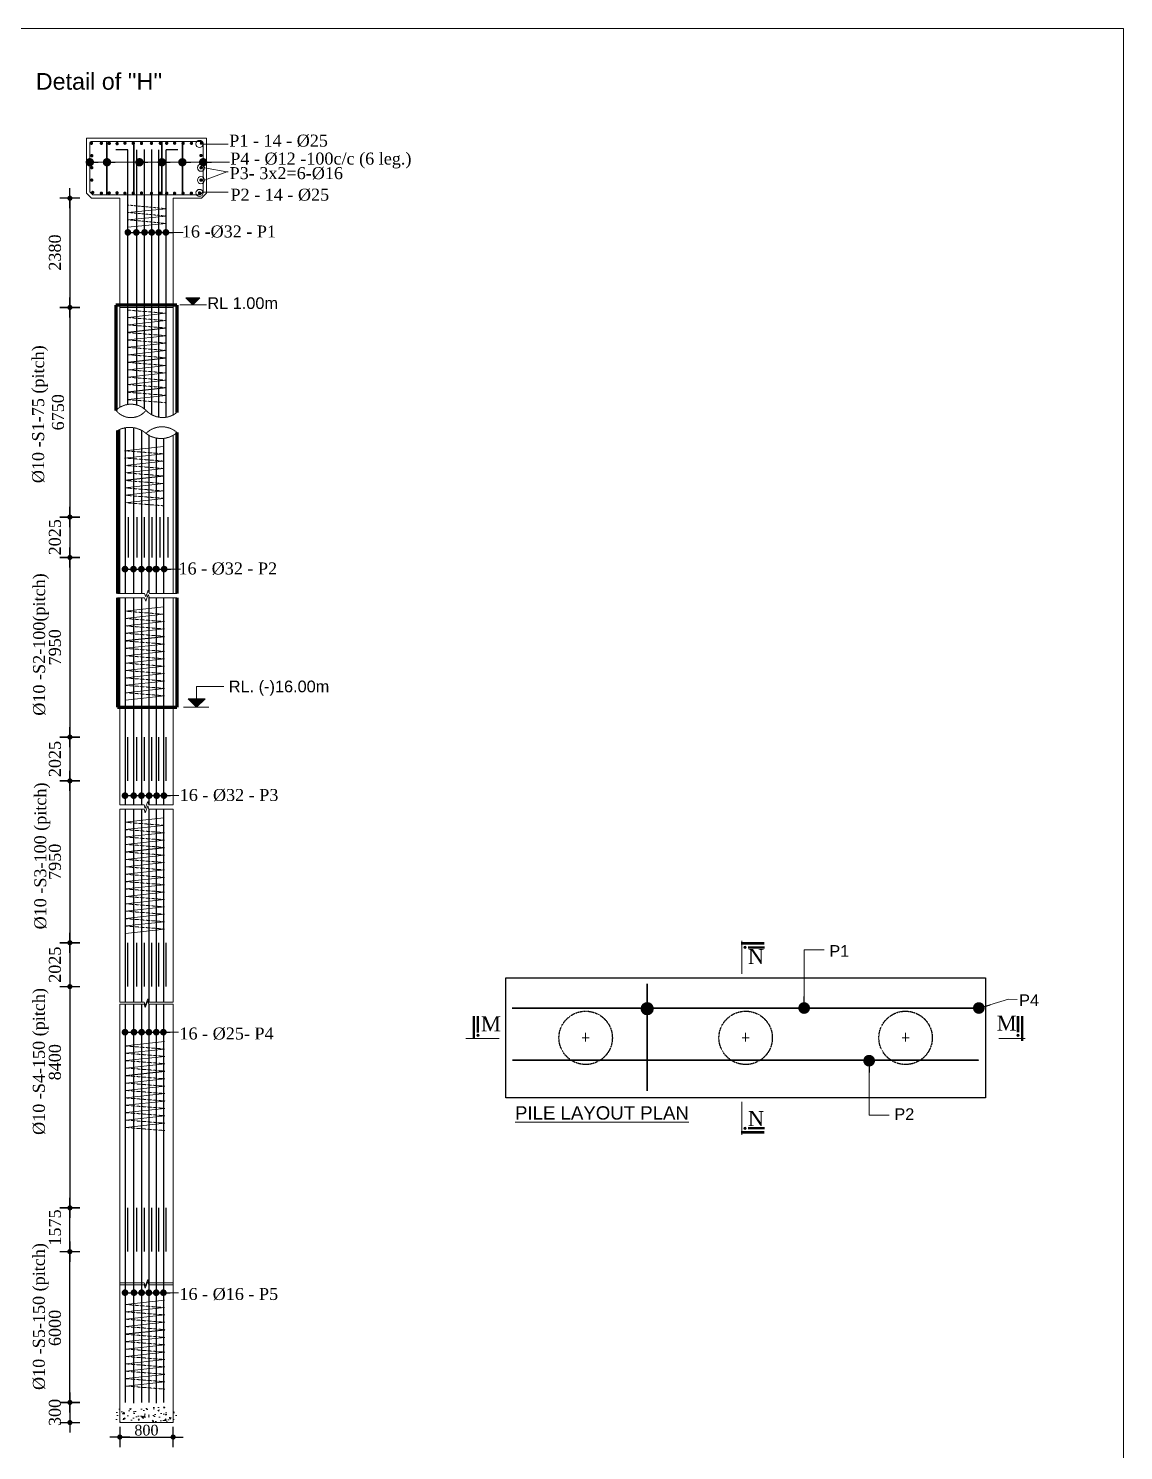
# Model space of a CAD drawing. Header units: millimetres. Extents: x -452357 to 35267, y 81803 to 461763.
# Drawn here: x -224630 to -208199, y 202470 to 223816 of the extents above; entities that cross this region are included whole.
import ezdxf

# ---------------------------------------------------------------- set-up
doc = ezdxf.new("R2010")
doc.units = ezdxf.units.MM
doc.header["$PDMODE"] = 2
for name, pattern in [('DASHED', [0.75, 0.5, -0.25]), ('DASHEDX2', [38.1, 25.4, -12.7]), ('HIDDEN', [9.525, 6.35, -3.175])]:
    doc.linetypes.add(name, pattern=pattern)
doc.layers.get('Defpoints').update_dxf_attribs({"lineweight": 13})
for name, color, linetype, lineweight in [('Binder', 136, 'Continuous', 15), ('Center Line', 34, 'Continuous', 15), ('dim', 96, 'Continuous', 25), ('Dimision', 96, 'Continuous', 18), ('hatch', 65, 'Continuous', 15), ('Hatching', 65, 'Continuous', 20), ('Pile', 11, 'Continuous', 15), ('Reinf.', 12, 'Continuous', 30), ('Rod', 12, 'Continuous', 30), ('Rod -2', 5, 'Continuous', 35), ('Text', 7, 'Continuous', 15)]:
    doc.layers.add(name, color=color, linetype=linetype, lineweight=lineweight)
doc.layers.add('Elevation', color=21, linetype='Continuous')
doc.layers.add('Pire Line', color=11, linetype='Continuous')
doc.styles.add('ROMANS', font='arial.ttf', dxfattribs={"height": 200})
doc.styles.get("Standard").update_dxf_attribs({"font": 'times.ttf'})
doc.dimstyles.new('ISO-25', dxfattribs={"dimtxt": 175, "dimasz": 100, "dimexe": 65, "dimexo": 115.625, "dimgap": 40, "dimtad": 1, "dimtoh": 1, "dimdec": 0, "dimtxsty": 'Standard', "dimblk": 'DOT', "dimcen": 300, "dimclrd": 256, "dimclre": 256, "dimclrt": 256, "dimadec": 0, "dimazin": 0, "dimtfac": 1, "dimtdec": 0, "dimtix": 1, "dimtmove": 0, "dimatfit": 3, "dimldrblk": 'DOT', "dimfxl": 75, "dimlwd": -1, "dimarcsym": 0})
doc.dimstyles.new('ISO-70', dxfattribs={"dimscale": 0, "dimtxt": 70, "dimasz": 0.75, "dimexe": 35, "dimexo": 35, "dimgap": 20, "dimtad": 1, "dimdec": 0, "dimlfac": -1, "dimzin": 1, "dimdsep": 46, "dimtxsty": 'Standard', "dimblk": 'DIM', "dimcen": 60, "dimclrd": 256, "dimclre": 256, "dimclrt": 256, "dimadec": 0, "dimazin": 0, "dimtfac": 1, "dimtdec": 0, "dimtix": 1, "dimtofl": 0, "dimtmove": 0, "dimatfit": 3, "dimldrblk": 'DOT', "dimfxl": 35, "dimfxlon": 1, "dimtolj": 1, "dimlwd": -1, "dimarcsym": 0})

# ---------------------------------------------------------------- blocks, each defined once
blk = doc.blocks.new('r')
at = {"layer": 'Rod', "ltscale": 3, "const_width": 25}
blk.add_lwpolyline([(-12.5, 0, 1), (12.5, 0, 1)], format="xyb", close=True, dxfattribs=at)
blk = doc.blocks.new('_Dot')
at = {"color": 0, "linetype": 'ByBlock', "lineweight": -2}
blk.add_line((-0.5, 0), (-1, 0), dxfattribs=at)
at = {"color": 0, "linetype": 'ByBlock', "const_width": 0.5}
blk.add_lwpolyline([(-0.25, 0, 1), (0.25, 0, 1)], format="xyb", close=True, dxfattribs=at)
blk = doc.blocks.new('DIM')
at = {"layer": 'dim'}
for p, q in [((-101, 0), (101, 0)), ((0, -101), (0, 101))]:
    blk.add_line(p, q, dxfattribs=at)
at = {"layer": 'dim', "const_width": 25.4}
blk.add_lwpolyline([(-13, 0, 1), (13, 0, 1)], format="xyb", close=True, dxfattribs=at)
blk = doc.blocks.new('*D154')
at = {"layer": 'Defpoints', "color": 0, "ltscale": 30, "transparency": 16777216}
for p in [(-223259, 203091), (-222459, 203091), (-222459, 202673)]:
    blk.add_point(p, dxfattribs=at)
at = {"layer": 'dim', "lineweight": -2, "ltscale": 30, "transparency": 16777216}
for p, q in [((-223259, 202708), (-223259, 202638)), ((-222459, 202708), (-222459, 202638))]:
    blk.add_line(p, q, dxfattribs=at)
at = {"layer": 'dim', "ltscale": 30, "transparency": 16777216}
blk.add_line((-223257, 202673), (-222460, 202673), dxfattribs=at)
at = {"layer": 'dim', "ltscale": 30, "transparency": 16777216, "xscale": 1.5, "yscale": 1.5, "zscale": 1.5, "rotation": 180}
blk.add_blockref('DIM', (-223259, 202673), dxfattribs=at)
at = {"layer": 'dim', "ltscale": 30, "transparency": 16777216, "xscale": 1.5, "yscale": 1.5, "zscale": 1.5}
blk.add_blockref('DIM', (-222459, 202673), dxfattribs=at)
at = {"layer": 'dim', "ltscale": 30, "transparency": 16777216, "insert": (-222859, 202775), "char_height": 160, "attachment_point": 5}
blk.add_mtext('\\A1;800', dxfattribs=at)
blk = doc.blocks.new('*D155')
at = {"layer": 'Defpoints', "color": 0, "ltscale": 30, "transparency": 16777216}
for p in [(-223259, 221268), (-224008, 219628), (-221697, 219628)]:
    blk.add_point(p, dxfattribs=at)
at = {"layer": 'dim', "lineweight": -2, "ltscale": 30, "transparency": 16777216}
for p, q in [((-223973, 221268), (-224043, 221268)), ((-223973, 219628), (-224043, 219628))]:
    blk.add_line(p, q, dxfattribs=at)
at = {"layer": 'dim', "ltscale": 30, "transparency": 16777216}
blk.add_line((-224008, 221266), (-224008, 219630), dxfattribs=at)
at = {"layer": 'dim', "ltscale": 30, "transparency": 16777216, "xscale": 1.5, "yscale": 1.5, "zscale": 1.5}
for p, rotation in [((-224008, 221268), 90), ((-224008, 219628), 270)]:
    blk.add_blockref('DIM', p, dxfattribs=dict(at, rotation=rotation))
at = {"layer": 'dim', "ltscale": 30, "transparency": 16777216, "insert": (-224232, 220452), "char_height": 160, "attachment_point": 5, "rotation": 90}
blk.add_mtext('\\A1;{\\H1.125x;2380}', dxfattribs=at)
blk = doc.blocks.new('*D156')
at = {"layer": 'Defpoints', "color": 0, "ltscale": 30, "transparency": 16777216}
for p in [(-223855, 219628), (-224008, 216482), (-222513, 216482)]:
    blk.add_point(p, dxfattribs=at)
at = {"layer": 'dim', "lineweight": -2, "ltscale": 30, "transparency": 16777216}
for p, q in [((-223973, 219628), (-224043, 219628)), ((-223973, 216482), (-224043, 216482))]:
    blk.add_line(p, q, dxfattribs=at)
at = {"layer": 'dim', "ltscale": 30, "transparency": 16777216}
blk.add_line((-224008, 219627), (-224008, 216484), dxfattribs=at)
at = {"layer": 'dim', "ltscale": 30, "transparency": 16777216, "xscale": 1.5, "yscale": 1.5, "zscale": 1.5}
for p, rotation in [((-224008, 219628), 90), ((-224008, 216482), 270)]:
    blk.add_blockref('DIM', p, dxfattribs=dict(at, rotation=rotation))
at = {"layer": 'dim', "ltscale": 30, "transparency": 16777216, "insert": (-224186, 218055), "char_height": 160, "attachment_point": 5, "rotation": 90}
blk.add_mtext('\\A1;{\\H1.125x;6750}', dxfattribs=at)
blk = doc.blocks.new('*D157')
at = {"layer": 'Defpoints', "color": 0, "ltscale": 30, "transparency": 16777216}
for p in [(-222513, 216482), (-224008, 215875), (-222486, 215875)]:
    blk.add_point(p, dxfattribs=at)
at = {"layer": 'dim', "lineweight": -2, "ltscale": 30, "transparency": 16777216}
for p, q in [((-223973, 216482), (-224043, 216482)), ((-223973, 215875), (-224043, 215875))]:
    blk.add_line(p, q, dxfattribs=at)
at = {"layer": 'dim', "ltscale": 30, "transparency": 16777216}
blk.add_line((-224008, 216481), (-224008, 215876), dxfattribs=at)
at = {"layer": 'dim', "ltscale": 30, "transparency": 16777216, "xscale": 1.5, "yscale": 1.5, "zscale": 1.5}
for p, rotation in [((-224008, 216482), 90), ((-224008, 215875), 270)]:
    blk.add_blockref('DIM', p, dxfattribs=dict(at, rotation=rotation))
at = {"layer": 'dim', "ltscale": 30, "transparency": 16777216, "insert": (-224232, 216179), "char_height": 160, "attachment_point": 5, "rotation": 90}
blk.add_mtext('\\A1;{\\H1.125x;2025}', dxfattribs=at)
blk = doc.blocks.new('*D158')
at = {"layer": 'Defpoints', "color": 0, "ltscale": 30, "transparency": 16777216}
for p in [(-223965, 215875), (-224008, 213179), (-222486, 213179)]:
    blk.add_point(p, dxfattribs=at)
at = {"layer": 'dim', "lineweight": -2, "ltscale": 30, "transparency": 16777216}
for p, q in [((-224000, 215875), (-224043, 215875)), ((-223973, 213179), (-224043, 213179))]:
    blk.add_line(p, q, dxfattribs=at)
at = {"layer": 'dim', "ltscale": 30, "transparency": 16777216}
blk.add_line((-224008, 215873), (-224008, 213181), dxfattribs=at)
at = {"layer": 'dim', "ltscale": 30, "transparency": 16777216, "xscale": 1.5, "yscale": 1.5, "zscale": 1.5}
for p, rotation in [((-224008, 215875), 90), ((-224008, 213179), 270)]:
    blk.add_blockref('DIM', p, dxfattribs=dict(at, rotation=rotation))
at = {"layer": 'dim', "ltscale": 30, "transparency": 16777216, "insert": (-224232, 214527), "char_height": 160, "attachment_point": 5, "rotation": 90}
blk.add_mtext('\\A1;{\\H1.125x;7950}', dxfattribs=at)
blk = doc.blocks.new('*D159')
at = {"layer": 'Defpoints', "color": 0, "ltscale": 30, "transparency": 16777216}
for p in [(-223979, 213179), (-224008, 212522), (-222486, 212522)]:
    blk.add_point(p, dxfattribs=at)
at = {"layer": 'dim', "lineweight": -2, "ltscale": 30, "transparency": 16777216}
for p, q in [((-224008, 213179), (-224043, 213179)), ((-223973, 212522), (-224043, 212522))]:
    blk.add_line(p, q, dxfattribs=at)
at = {"layer": 'dim', "ltscale": 30, "transparency": 16777216}
blk.add_line((-224008, 213178), (-224008, 212523), dxfattribs=at)
at = {"layer": 'dim', "ltscale": 30, "transparency": 16777216, "xscale": 1.5, "yscale": 1.5, "zscale": 1.5}
for p, rotation in [((-224008, 213179), 90), ((-224008, 212522), 270)]:
    blk.add_blockref('DIM', p, dxfattribs=dict(at, rotation=rotation))
at = {"layer": 'dim', "ltscale": 30, "transparency": 16777216, "insert": (-224232, 212850), "char_height": 160, "attachment_point": 5, "rotation": 90}
blk.add_mtext('\\A1;{\\H1.125x;2025}', dxfattribs=at)
blk = doc.blocks.new('*D160')
at = {"layer": 'Defpoints', "color": 0, "ltscale": 30, "transparency": 16777216}
for p in [(-223983, 212522), (-224008, 210092), (-222486, 210092)]:
    blk.add_point(p, dxfattribs=at)
at = {"layer": 'dim', "lineweight": -2, "ltscale": 30, "transparency": 16777216}
for p, q in [((-224008, 212522), (-224043, 212522)), ((-223973, 210092), (-224043, 210092))]:
    blk.add_line(p, q, dxfattribs=at)
at = {"layer": 'dim', "ltscale": 30, "transparency": 16777216}
blk.add_line((-224008, 212520), (-224008, 210093), dxfattribs=at)
at = {"layer": 'dim', "ltscale": 30, "transparency": 16777216, "xscale": 1.5, "yscale": 1.5, "zscale": 1.5}
for p, rotation in [((-224008, 212522), 90), ((-224008, 210092), 270)]:
    blk.add_blockref('DIM', p, dxfattribs=dict(at, rotation=rotation))
at = {"layer": 'dim', "ltscale": 30, "transparency": 16777216, "insert": (-224232, 211307), "char_height": 160, "attachment_point": 5, "rotation": 90}
blk.add_mtext('\\A1;{\\H1.125x;7950}', dxfattribs=at)
blk = doc.blocks.new('*D161')
at = {"layer": 'Defpoints', "color": 0, "ltscale": 30, "transparency": 16777216}
for p in [(-222486, 210092), (-224008, 209434), (-222486, 209434)]:
    blk.add_point(p, dxfattribs=at)
at = {"layer": 'dim', "lineweight": -2, "ltscale": 30, "transparency": 16777216}
for p, q in [((-223973, 210092), (-224043, 210092)), ((-223973, 209434), (-224043, 209434))]:
    blk.add_line(p, q, dxfattribs=at)
at = {"layer": 'dim', "ltscale": 30, "transparency": 16777216}
blk.add_line((-224008, 210090), (-224008, 209436), dxfattribs=at)
at = {"layer": 'dim', "ltscale": 30, "transparency": 16777216, "xscale": 1.5, "yscale": 1.5, "zscale": 1.5}
for p, rotation in [((-224008, 210092), 90), ((-224008, 209434), 270)]:
    blk.add_blockref('DIM', p, dxfattribs=dict(at, rotation=rotation))
at = {"layer": 'dim', "ltscale": 30, "transparency": 16777216, "insert": (-224232, 209763), "char_height": 160, "attachment_point": 5, "rotation": 90}
blk.add_mtext('\\A1;{\\H1.125x;2025}', dxfattribs=at)
blk = doc.blocks.new('*D162')
at = {"layer": 'Defpoints', "color": 0, "ltscale": 30, "transparency": 16777216}
for p in [(-223983, 210092), (-224008, 206113), (-223138, 206113)]:
    blk.add_point(p, dxfattribs=at)
at = {"layer": 'dim', "lineweight": -2, "ltscale": 30, "transparency": 16777216}
for p, q in [((-224008, 210092), (-224043, 210092)), ((-223973, 206113), (-224043, 206113))]:
    blk.add_line(p, q, dxfattribs=at)
at = {"layer": 'dim', "ltscale": 30, "transparency": 16777216}
blk.add_line((-224008, 210090), (-224008, 206115), dxfattribs=at)
at = {"layer": 'dim', "ltscale": 30, "transparency": 16777216, "xscale": 1.5, "yscale": 1.5, "zscale": 1.5}
for p, rotation in [((-224008, 210092), 90), ((-224008, 206113), 270)]:
    blk.add_blockref('DIM', p, dxfattribs=dict(at, rotation=rotation))
at = {"layer": 'dim', "ltscale": 30, "transparency": 16777216, "insert": (-224232, 208299), "char_height": 160, "attachment_point": 5, "rotation": 90}
blk.add_mtext('\\A1;{\\H1.125x;8400}', dxfattribs=at)
blk = doc.blocks.new('*D163')
at = {"layer": 'Defpoints', "color": 0, "ltscale": 30, "transparency": 16777216}
for p in [(-222513, 203192), (-224008, 202891), (-222513, 202891)]:
    blk.add_point(p, dxfattribs=at)
at = {"layer": 'dim', "lineweight": -2, "ltscale": 30, "transparency": 16777216}
for p, q in [((-223973, 203192), (-224043, 203192)), ((-223973, 202891), (-224043, 202891))]:
    blk.add_line(p, q, dxfattribs=at)
at = {"layer": 'dim', "ltscale": 30, "transparency": 16777216}
blk.add_line((-224008, 203190), (-224008, 202893), dxfattribs=at)
at = {"layer": 'dim', "ltscale": 30, "transparency": 16777216, "xscale": 1.5, "yscale": 1.5, "zscale": 1.5}
for p, rotation in [((-224008, 203192), 90), ((-224008, 202891), 270)]:
    blk.add_blockref('DIM', p, dxfattribs=dict(at, rotation=rotation))
at = {"layer": 'dim', "ltscale": 30, "transparency": 16777216, "insert": (-224232, 203042), "char_height": 160, "attachment_point": 5, "rotation": 90}
blk.add_mtext('\\A1;{\\H1.125x;300}', dxfattribs=at)
blk = doc.blocks.new('*D169')
at = {"layer": 'Defpoints', "color": 0, "ltscale": 30, "transparency": 16777216}
for p in [(-224008, 206113), (-223138, 206113), (-223138, 205456)]:
    blk.add_point(p, dxfattribs=at)
at = {"layer": 'dim', "lineweight": -2, "ltscale": 30, "transparency": 16777216}
for p, q in [((-223973, 206113), (-224043, 206113)), ((-223973, 205456), (-224043, 205456))]:
    blk.add_line(p, q, dxfattribs=at)
at = {"layer": 'dim', "ltscale": 30, "transparency": 16777216}
blk.add_line((-224008, 205457), (-224008, 206112), dxfattribs=at)
at = {"layer": 'dim', "ltscale": 30, "transparency": 16777216, "xscale": 1.5, "yscale": 1.5, "zscale": 1.5}
for p, rotation in [((-224008, 206113), 90), ((-224008, 205456), 270)]:
    blk.add_blockref('DIM', p, dxfattribs=dict(at, rotation=rotation))
at = {"layer": 'dim', "ltscale": 30, "transparency": 16777216, "insert": (-224232, 205818), "char_height": 160, "attachment_point": 5, "rotation": 90}
blk.add_mtext('\\A1;{\\H1.125x;1575}', dxfattribs=at)
blk = doc.blocks.new('*D171')
at = {"layer": 'Defpoints', "color": 0, "ltscale": 30, "transparency": 16777216}
for p in [(-224008, 206113), (-223138, 206113), (-223175, 203192)]:
    blk.add_point(p, dxfattribs=at)
at = {"layer": 'dim', "lineweight": -2, "ltscale": 30, "transparency": 16777216}
for p, q in [((-223973, 206113), (-224043, 206113)), ((-223973, 203192), (-224043, 203192))]:
    blk.add_line(p, q, dxfattribs=at)
at = {"layer": 'dim', "ltscale": 30, "transparency": 16777216}
blk.add_line((-224008, 203193), (-224008, 206112), dxfattribs=at)
at = {"layer": 'dim', "ltscale": 30, "transparency": 16777216, "xscale": 1.5, "yscale": 1.5, "zscale": 1.5}
for p, rotation in [((-224008, 206113), 90), ((-224008, 203192), 270)]:
    blk.add_blockref('DIM', p, dxfattribs=dict(at, rotation=rotation))
at = {"layer": 'dim', "ltscale": 30, "transparency": 16777216, "insert": (-224232, 204311), "char_height": 160, "attachment_point": 5, "rotation": 90}
blk.add_mtext('\\A1;{\\H1.125x;6000}', dxfattribs=at)

msp = doc.modelspace()

# ---------------------------------------------------------------- hatches: boundary and pattern name
at = {"layer": 'Dimision', "ltscale": 5}
msp.add_hatch(color=256, dxfattribs=at).paths.add_polyline_path([(-222269.4, 219772.5), (-222057.3, 219772.5), (-222163.4, 219666.5)])
at = {"layer": 'Dimision', "ltscale": 3}
msp.add_hatch(color=256, dxfattribs=at).paths.add_polyline_path([(-222232, 213752.7), (-222105.8, 213626.5), (-221979.6, 213752.7)])
at = {"layer": 'Dimision', "ltscale": 5}
h = msp.add_hatch(color=256, dxfattribs=at)
h.paths.add_polyline_path([(-215446.3, 209102.4, 1), (-215246.3, 209102.4)])
h.paths.add_polyline_path([(-215446.3, 209102.4), (-215246.3, 209102.4, 1)])
at = {"layer": 'hatch', "ltscale": 30}
h = msp.add_hatch(dxfattribs=at)
h.set_pattern_fill('AR-CONC', color=256, scale=29.508197, style=0)
h.set_pattern_definition([(50, (-215248.36, 280648.05), (211.65055, -18.51702), [22.13115, -243.4426]), (355, (-215248.36, 280648.05), (-40.943, 221.95833), [17.7049, -194.7541]), (100.4514, (-215230.72, 280646.5), (170.7077, 203.4412), [18.8086, -206.8944]), (46.1842, (-215248.36, 280707.06), (314.9236, -48.8417), [33.1967, -365.164]), (96.6356, (-215222.1, 280703), (275.8021, 287.4446), [28.2129, -310.3415]), (351.1842, (-215248.36, 280707.06), (275.8019, 287.4448), [26.5574, -292.1311]), (21, (-215218.85, 280692.31), (176.1365, -118.80557), [22.13115, -243.4426]), (326, (-215218.85, 280692.3), (71.79797, 213.9787), [17.7049, -194.7541]), (71.4514, (-215204.17, 280682.41), (247.93455, 95.17293), [18.8086, -206.8944]), (37.5, (-215248.36, 280648.05), (3.588154, 98.23097), [0, -192.39344, 0, -197.70492, 0, -195.4918]), (7.5, (-215248.36, 280648.05), (77.62708, 116.38378), [0, -112.72131, 0, -187.96721, 0, -74.5082]), (327.5, (-215314.16, 280648.05), (157.521375, -6.655536), [0, -73.7705, 0, -230.16393, 0, -305.40984]), (317.5, (-215343.67, 280648.05), (172.08772, 29.53918), [0, -95.90164, 0, -152.85246, 0, -216.88525])])
h.paths.add_polyline_path([(-222408.9, 203128.9), (-223308.9, 203112.7), (-223308.9, 202891.4), (-222408.9, 202891.4)])
at = {"layer": 'Text'}
for points in [[(-213859.8, 210022.7, 1), (-213895.7, 210022.7, 1)], [(-217886.4, 208722.6, 1), (-217886.4, 208686.7, 1)], [(-209783.1, 208722.6, -1), (-209783.1, 208686.7, -1)], [(-213859.8, 207307.3, -1), (-213895.7, 207307.3, -1)]]:
    msp.add_hatch(color=256, dxfattribs=at).paths.add_polyline_path(points)

# ---------------------------------------------------------------- linework, layer by layer
at = {"layer": 'Binder', "linetype": 'DASHEDX2', "ltscale": 0.007}
for p, q in [((-222565.8, 221110.3), (-223137.6, 221165.6)), ((-222565.8, 220999.7), (-223137.6, 221055)), ((-222565.8, 220889), (-223137.6, 220944.3)), ((-222565.8, 219541.3), (-223137.6, 219587.9)), ((-222565.8, 219430.7), (-223137.6, 219477.3)), ((-222565.8, 219320), (-223137.6, 219366.6)), ((-222565.8, 219204.3), (-223137.6, 219250.9)), ((-222565.8, 219093.6), (-223137.6, 219140.2)), ((-222565.8, 218982.9), (-223137.6, 219029.6)), ((-222565.8, 218872.3), (-223137.6, 218918.9)), ((-222565.8, 218756.5), (-223137.6, 218803.1)), ((-222565.8, 218645.9), (-223137.6, 218692.5)), ((-222565.8, 218535.2), (-223137.6, 218581.8)), ((-222565.8, 218424.6), (-223137.6, 218471.2)), ((-222565.8, 218308.8), (-223137.6, 218355.4)), ((-222565.8, 218198.1), (-223137.6, 218244.8)), ((-222602.6, 217431), (-223187.2, 217477.6)), ((-222596.7, 217320.9), (-223181.3, 217367.6)), ((-222596.7, 217210.3), (-223181.3, 217256.9)), ((-222596.7, 217099.6), (-223181.3, 217146.2)), ((-222596.7, 216983.9), (-223181.3, 217030.5)), ((-222596.7, 216873.2), (-223181.3, 216919.8)), ((-222596.7, 216762.6), (-223181.3, 216809.2)), ((-222596.7, 216650.9), (-223181.3, 216697.5)), ((-222596.7, 215022.8), (-223181.3, 215069.4)), ((-222590.8, 214912.8), (-223175.4, 214959.4)), ((-222590.8, 214802.1), (-223175.4, 214848.7)), ((-222590.8, 214691.5), (-223175.4, 214738.1)), ((-222590.8, 214575.7), (-223175.4, 214622.3)), ((-222590.8, 214465.1), (-223175.4, 214511.7)), ((-222590.8, 214354.4), (-223175.4, 214401)), ((-222590.8, 214242.8), (-223175.4, 214289.4)), ((-222590.8, 214132.1), (-223175.4, 214178.7)), ((-222590.8, 214021.5), (-223175.4, 214068.1)), ((-222590.8, 213909.8), (-223175.4, 213956.4)), ((-222590.8, 213799.2), (-223175.4, 213845.8)), ((-222596.7, 211854.2), (-223181.3, 211900.9)), ((-222590.8, 211744.2), (-223175.4, 211790.8)), ((-222590.8, 211633.6), (-223175.4, 211680.2)), ((-222590.8, 211522.9), (-223175.4, 211569.5)), ((-222590.8, 211407.2), (-223175.4, 211453.8)), ((-222590.8, 211296.5), (-223175.4, 211343.1)), ((-222590.8, 211185.9), (-223175.4, 211232.5)), ((-222590.8, 211074.2), (-223175.4, 211120.8)), ((-222590.8, 210963.6), (-223175.4, 211010.2)), ((-222590.8, 210852.9), (-223175.4, 210899.5)), ((-222590.8, 210741.3), (-223175.4, 210787.9)), ((-222590.8, 210630.6), (-223175.4, 210677.2)), ((-222590.8, 210519.9), (-223175.4, 210566.6)), ((-222590.8, 210408.3), (-223175.4, 210454.9)), ((-222590.8, 210297.6), (-223175.4, 210344.3)), ((-222590.8, 208497), (-223175.4, 208543.6)), ((-222584.9, 208387), (-223169.5, 208433.6)), ((-222584.9, 208276.3), (-223169.5, 208322.9)), ((-222584.9, 208165.7), (-223169.5, 208212.3)), ((-222584.9, 208049.9), (-223169.5, 208096.5)), ((-222584.9, 207939.2), (-223169.5, 207985.9)), ((-222584.9, 207828.6), (-223169.5, 207875.2)), ((-222584.9, 207716.9), (-223169.5, 207763.6)), ((-222584.9, 207606.3), (-223169.5, 207652.9)), ((-222584.9, 207495.6), (-223169.5, 207542.2)), ((-222584.9, 207384), (-223169.5, 207430.6)), ((-222584.9, 207273.3), (-223169.5, 207319.9)), ((-222590.8, 204615.9), (-223175.4, 204662.5)), ((-222584.9, 204505.9), (-223169.5, 204552.5)), ((-222584.9, 204395.3), (-223169.5, 204441.9)), ((-222584.9, 204284.6), (-223169.5, 204331.2)), ((-222584.9, 204168.9), (-223169.5, 204215.5)), ((-222584.9, 204058.2), (-223169.5, 204104.8)), ((-222584.9, 203947.5), (-223169.5, 203994.2)), ((-222584.9, 203835.9), (-223169.5, 203882.5)), ((-222584.9, 203725.2), (-223169.5, 203771.9)), ((-222584.9, 203614.6), (-223169.5, 203661.2)), ((-222584.9, 203502.9), (-223169.5, 203549.6)), ((-222584.9, 203392.3), (-223169.5, 203438.9))]:
    msp.add_line(p, q, dxfattribs=at)
at = {"layer": 'Binder', "ltscale": 5}
for p, q in [((-223137.6, 221055), (-222565.8, 221110.3)), ((-223137.6, 220944.3), (-222565.8, 220999.7)), ((-223137.6, 220833.7), (-222565.8, 220889)), ((-223137.6, 219477.3), (-222565.8, 219541.3)), ((-223137.6, 219366.6), (-222565.8, 219430.7)), ((-223137.6, 219256), (-222565.8, 219320)), ((-223137.6, 219140.2), (-222565.8, 219204.3)), ((-223137.6, 219029.6), (-222565.8, 219093.6)), ((-223137.6, 218918.9), (-222565.8, 218982.9)), ((-223137.6, 218808.2), (-222565.8, 218872.3)), ((-223137.6, 218692.5), (-222565.8, 218756.5)), ((-223137.6, 218581.8), (-222565.8, 218645.9)), ((-223137.6, 218471.2), (-222565.8, 218535.2)), ((-223137.6, 218360.5), (-222565.8, 218424.6)), ((-223137.6, 218244.8), (-222565.8, 218308.8)), ((-223187.2, 217477.6), (-222602.6, 217541.6)), ((-223187.2, 217366.9), (-222602.6, 217431)), ((-223181.3, 217256.9), (-222596.7, 217320.9)), ((-223181.3, 217146.2), (-222596.7, 217210.3)), ((-223181.3, 217035.6), (-222596.7, 217099.6)), ((-223181.3, 216919.8), (-222596.7, 216983.9)), ((-223181.3, 216809.2), (-222596.7, 216873.2)), ((-223181.3, 216697.5), (-222596.7, 216761.6)), ((-223181.3, 215069.4), (-222596.7, 215133.5)), ((-223181.3, 214958.8), (-222596.7, 215022.8)), ((-223175.4, 214848.7), (-222590.8, 214912.8)), ((-223175.4, 214738.1), (-222590.8, 214802.1)), ((-223175.4, 214627.4), (-222590.8, 214691.5)), ((-223175.4, 214511.7), (-222590.8, 214575.7)), ((-223175.4, 214401), (-222590.8, 214465.1)), ((-223175.4, 214289.4), (-222590.8, 214353.4)), ((-223175.4, 214178.7), (-222590.8, 214242.8)), ((-223175.4, 214068.1), (-222590.8, 214132.1)), ((-223175.4, 213956.4), (-222590.8, 214020.5)), ((-223175.4, 213845.8), (-222590.8, 213909.8)), ((-223175.4, 213735.1), (-222590.8, 213799.2)), ((-223181.3, 211900.9), (-222596.7, 211964.9)), ((-223181.3, 211790.2), (-222596.7, 211854.2)), ((-223175.4, 211680.2), (-222590.8, 211744.2)), ((-223175.4, 211569.5), (-222590.8, 211633.6)), ((-223175.4, 211458.9), (-222590.8, 211522.9)), ((-223175.4, 211343.1), (-222590.8, 211407.2)), ((-223175.4, 211232.5), (-222590.8, 211296.5)), ((-223175.4, 211120.8), (-222590.8, 211184.9)), ((-223175.4, 211010.2), (-222590.8, 211074.2)), ((-223175.4, 210899.5), (-222590.8, 210963.6)), ((-223175.4, 210787.9), (-222590.8, 210851.9)), ((-223175.4, 210677.2), (-222590.8, 210741.3)), ((-223175.4, 210566.6), (-222590.8, 210630.6)), ((-223175.4, 210454.9), (-222590.8, 210519)), ((-223175.4, 210344.3), (-222590.8, 210408.3)), ((-223175.4, 210233.6), (-222590.8, 210297.6)), ((-223175.4, 208543.6), (-222590.8, 208607.6)), ((-223175.4, 208432.9), (-222590.8, 208497)), ((-223169.5, 208322.9), (-222584.9, 208387)), ((-223169.5, 208212.3), (-222584.9, 208276.3)), ((-223169.5, 208101.6), (-222584.9, 208165.7)), ((-223169.5, 207985.9), (-222584.9, 208049.9)), ((-223169.5, 207875.2), (-222584.9, 207939.2)), ((-223169.5, 207763.6), (-222584.9, 207827.6)), ((-223169.5, 207652.9), (-222584.9, 207716.9)), ((-223169.5, 207542.2), (-222584.9, 207606.3)), ((-223169.5, 207430.6), (-222584.9, 207494.6)), ((-223169.5, 207319.9), (-222584.9, 207384)), ((-223175.4, 204662.5), (-222590.8, 204726.6)), ((-223175.4, 204551.9), (-222590.8, 204615.9)), ((-223169.5, 204441.9), (-222584.9, 204505.9)), ((-223169.5, 204331.2), (-222584.9, 204395.3)), ((-223169.5, 204220.6), (-222584.9, 204284.6)), ((-223169.5, 204104.8), (-222584.9, 204168.9)), ((-223169.5, 203994.2), (-222584.9, 204058.2)), ((-223169.5, 203882.5), (-222584.9, 203946.6)), ((-223169.5, 203771.9), (-222584.9, 203835.9)), ((-223169.5, 203661.2), (-222584.9, 203725.2)), ((-223169.5, 203549.6), (-222584.9, 203613.6)), ((-223169.5, 203438.9), (-222584.9, 203502.9))]:
    msp.add_line(p, q, dxfattribs=at)
at = {"layer": 'Center Line'}
for p, q in [((-216217.1, 208665), (-216322.1, 208665)), ((-216269.6, 208612.5), (-216269.6, 208742.5)), ((-213816.6, 208665), (-213921.6, 208665)), ((-213869.1, 208612.5), (-213869.1, 208742.5)), ((-211417.5, 208665), (-211522.5, 208665)), ((-211417.1, 208665), (-211522.1, 208665)), ((-211469.6, 208612.5), (-211469.6, 208742.5))]:
    msp.add_line(p, q, dxfattribs=at)
at = {"layer": 'Dimision', "color": 1, "ltscale": 10}
for p, q in [((-223708.9, 221363.4), (-223708.9, 222097.7)), ((-223688.9, 222117.7), (-222028.9, 222117.7)), ((-222008.9, 221363.4), (-222008.9, 222097.7)), ((-223708.9, 221363.4), (-223663.2, 221317.7)), ((-222008.9, 221363.4), (-222054.6, 221317.7)), ((-223663.2, 221317.7), (-222054.6, 221317.7))]:
    msp.add_line(p, q, dxfattribs=at)
at = {"layer": 'Dimision', "ltscale": 5}
for p, q in [((-222008.9, 222076.8), (-221633.8, 222076.8)), ((-222009.3, 221357.4), (-221633.8, 221357.4)), ((-221960.2, 219666.5), (-222357, 219666.5))]:
    msp.add_line(p, q, dxfattribs=at)
at = {"layer": 'Dimision', "ltscale": 3}
for p, q in [((-222105.8, 213940), (-221699, 213940)), ((-222105.8, 213626.5), (-222105.8, 213940)), ((-222304.5, 213626.5), (-221921, 213626.5))]:
    msp.add_line(p, q, dxfattribs=at)
at = {"layer": 'Dimision', "ltscale": 5}
for points in [[(-221987, 221725.5), (-221653.3, 221665), (-221633.8, 221665)], [(-221987, 221539.9), (-221653.3, 221665), (-221633.8, 221665)]]:
    msp.add_lwpolyline(points, dxfattribs=at)
msp.add_lwpolyline([(-222269.4, 219772.5), (-222057.3, 219772.5), (-222163.4, 219666.5)], close=True, dxfattribs=at)
at = {"layer": 'Dimision', "ltscale": 3}
msp.add_lwpolyline([(-221979.6, 213752.7), (-222232, 213752.7), (-222105.8, 213626.5)], close=True, dxfattribs=at)
at = {"layer": 'Dimision', "ltscale": 5}
for centre in [(-222062.9, 222082), (-222040.9, 221725.4), (-222040.9, 221539.2), (-222062.2, 221347.2)]:
    msp.add_circle(centre, 53.9, dxfattribs=at)
at = {"layer": 'Dimision', "color": 1, "ltscale": 10}
for centre, start, end in [((-223688.9, 222097.7), 90, 180), ((-222028.9, 222097.7), 0, 90)]:
    msp.add_arc(centre, 20, start, end, dxfattribs=at)
at = {"layer": 'Elevation', "ltscale": 10}
msp.add_line((-223758.9, 221342.7), (-223683.9, 221267.7), dxfattribs=at)
at = {"layer": 'hatch', "ltscale": 3}
for p, q in [((-223415.5, 221267.7), (-223258.9, 221267.7)), ((-222458.9, 221267.7), (-222315.5, 221267.7)), ((-223258.9, 219628.4), (-222458.9, 219628.4)), ((-223258.9, 219628.4), (-222458.9, 219628.4))]:
    msp.add_line(p, q, dxfattribs=at)
at = {"layer": 'hatch', "lineweight": 80, "ltscale": 3}
for p, q in [((-223316.9, 219664.6), (-223316.9, 218278.8)), ((-222400.9, 219664.6), (-223316.9, 219664.6)), ((-222400.9, 219664.6), (-222400.9, 218278.8)), ((-223316.9, 218278.8), (-223316.9, 218083.6)), ((-222400.9, 218278.8), (-222400.9, 218052.5)), ((-223292.7, 217780.3), (-223292.7, 215333.7)), ((-222400.9, 217749.9), (-222400.9, 215333.7)), ((-223292.7, 215268.6), (-223292.7, 213626.5)), ((-222400.9, 215268.6), (-222400.9, 213626.5)), ((-223292.7, 213626.5), (-222400.9, 213626.5))]:
    msp.add_line(p, q, dxfattribs=at)
at = {"layer": 'hatch', "ltscale": 3}
msp.add_lwpolyline([(-243546.4, 223816.1), (-208199.3, 223816.1), (-208199.3, 187871.7), (-243546.4, 187871.7)], close=True, dxfattribs=at)
at = {"layer": 'Hatching', "ltscale": 3}
for p, q in [((-223758.9, 221342.7), (-223758.9, 222167.7)), ((-223758.9, 222167.7), (-221958.9, 222167.7)), ((-221958.9, 221342.7), (-221958.9, 222167.7)), ((-223758.9, 221342.7), (-223683.9, 221267.7)), ((-223683.9, 221267.7), (-223258.9, 221267.7)), ((-222458.9, 221267.7), (-222033.9, 221267.7)), ((-222458.9, 221267.7), (-222458.9, 219664.6)), ((-221958.9, 221342.7), (-222033.9, 221267.7)), ((-221958.9, 221342.7), (-222033.9, 221267.7)), ((-222458.9, 220640.9), (-222458.9, 220528.4)), ((-222458.9, 219664.6), (-222458.9, 218278.8)), ((-222458.9, 218278.8), (-222458.9, 218014.5)), ((-223050.4, 217983.3), (-223050.4, 217983.1)), ((-222458.9, 216523.5), (-222458.9, 216185.6)), ((-223258.9, 212095.2), (-223258.9, 210276)), ((-222458.9, 212095.2), (-222458.9, 210276)), ((-223258.9, 209168.7), (-223258.9, 207558.2)), ((-222458.9, 209168.7), (-222458.9, 207560.2)), ((-223258.9, 207558.2), (-223258.9, 202891.4)), ((-222458.9, 207560.2), (-222458.9, 202891.4)), ((-223258.9, 202891.4), (-222458.9, 202891.4))]:
    msp.add_line(p, q, dxfattribs=at)
for points in [[(-223258.9, 218278.8), (-223258.9, 221267.7)], [(-223258.9, 218124.3), (-223258.9, 218278.8)], [(-222458.9, 218014.5), (-222458.9, 218091.4)], [(-223258.9, 217796.8), (-223258.9, 215333.7)], [(-223258.9, 217721.8), (-223258.9, 217795.1)], [(-222458.9, 215333.7), (-222458.9, 217708.9)], [(-223292.7, 215333.7), (-222887.8, 215333.7), (-222869.3, 215283), (-222832.5, 215384.3), (-222814, 215333.7), (-222400.9, 215333.7)], [(-223292.7, 215268.6), (-222887.8, 215268.6), (-222869.3, 215218), (-222832.5, 215319.3), (-222814, 215268.6), (-222400.9, 215268.6)], [(-223258.9, 215268.6), (-223258.9, 213626.5)], [(-222458.9, 213626.5), (-222458.9, 215268.6)], [(-223258.9, 213626.5), (-223258.9, 212160.2)], [(-222458.9, 212160.2), (-222458.9, 213626.5)], [(-223258.9, 212160.2), (-222895.8, 212160.2), (-222877.4, 212109.5), (-222840.5, 212210.8), (-222822, 212160.2), (-222458.9, 212160.2)], [(-223258.9, 212095.2), (-222895.8, 212095.2), (-222877.4, 212044.5), (-222840.5, 212145.8), (-222822, 212095.2), (-222458.9, 212095.2)], [(-223258.9, 212095.2), (-223258.9, 210276)], [(-223258.9, 212095.2), (-223258.9, 210276)], [(-222458.9, 210276), (-222458.9, 212095.2)], [(-222458.9, 210276), (-222458.9, 212095.2)], [(-223258.9, 210276), (-223258.9, 209198.4)], [(-222458.9, 209198.4), (-222458.9, 210276)], [(-223258.9, 209198.4), (-222895.8, 209198.4), (-222877.4, 209147.8), (-222840.5, 209249.1), (-222822, 209198.4), (-222458.9, 209198.4)], [(-223258.9, 209168.7), (-222895.8, 209168.7), (-222877.4, 209118), (-222840.5, 209219.3), (-222822, 209168.7), (-222458.9, 209168.7)], [(-223258.9, 204989), (-222895.8, 204989), (-222877.4, 204938.3), (-222840.5, 205039.7), (-222822, 204989), (-222458.9, 204989)], [(-223258.9, 204959.2), (-222895.8, 204959.2), (-222877.4, 204908.6), (-222840.5, 205009.9), (-222822, 204959.2), (-222458.9, 204959.2)]]:
    msp.add_lwpolyline(points, dxfattribs=at)
at = {"layer": 'Pile', "linetype": 'DASHED', "ltscale": 5}
for points in [[(-222400.9, 218052.5, -0.3921975), (-222865.5, 218083.6, 0.4073852), (-223316.9, 218083.6, 0.4820516), (-222865.5, 218083.6)], [(-223292.7, 217780.3, -0.310821), (-222865.5, 217737.9, 0.3574674), (-222400.9, 217749.9, 0.3980758), (-222865.5, 217737.9)]]:
    msp.add_lwpolyline(points, format="xyb", dxfattribs=at)
at = {"layer": 'Pire Line', "ltscale": 5}
for p, q in [((-217469.6, 209565), (-210269.6, 209565)), ((-217469.6, 207765), (-217469.6, 209565)), ((-210269.6, 209565), (-210270.5, 207765)), ((-210270.5, 207765), (-217469.6, 207765))]:
    msp.add_line(p, q, dxfattribs=at)
at = {"layer": 'Pire Line', "linetype": 'HIDDEN', "ltscale": 0.3}
for centre in [(-216269.6, 208665), (-213869.1, 208665), (-211469.6, 208665)]:
    msp.add_circle(centre, 400.4, dxfattribs=at)
at = {"layer": 'Reinf.', "ltscale": 5}
for p, q in [((-223138.5, 221993.9), (-223316.4, 221993.9)), ((-223005.2, 218163.9), (-223005.2, 221994.1)), ((-222886.6, 218102.4), (-222886.6, 221996.8)), ((-222778.1, 218016.7), (-222778.1, 221996.8)), ((-222673.6, 217981), (-222673.6, 221994.1)), ((-222387.9, 221993.9), (-222565.8, 221993.9)), ((-223137.6, 219256), (-222565.8, 219320)), ((-223137.6, 218808.2), (-222565.8, 218872.3)), ((-223137.6, 218360.5), (-222565.8, 218424.6)), ((-222930.7, 215333.7), (-222930.7, 217782.3)), ((-222818.2, 215345.2), (-222818.2, 217706.7)), ((-223181.3, 217035.6), (-222596.7, 217099.6)), ((-223130.1, 215874.9), (-223130.1, 216482.2)), ((-223000.5, 215874.9), (-223000.5, 216482.2)), ((-222887.6, 215874.9), (-222887.6, 216482.2)), ((-222771.3, 215874.9), (-222771.3, 216482.2)), ((-222655, 215874.9), (-222655, 216482.2)), ((-222535.4, 215874.9), (-222535.4, 216482.2)), ((-222930.7, 213626.5), (-222930.7, 215268.6)), ((-222818.2, 213626.5), (-222818.2, 215280.1)), ((-223175.4, 214627.4), (-222590.8, 214691.5)), ((-222930.7, 212160.2), (-222930.7, 213626.5)), ((-222818.2, 212160.2), (-222818.2, 213626.5)), ((-222818.2, 213156.8), (-222818.2, 213626.5)), ((-223005.2, 212521.7), (-223005.2, 213179.2)), ((-222886.6, 212521.7), (-222886.6, 213179.2)), ((-222778.1, 212521.7), (-222778.1, 213179.2)), ((-222673.6, 212521.7), (-222673.6, 213179.2)), ((-222930.7, 210276), (-222930.7, 212095.2)), ((-222818.2, 210276), (-222818.2, 212095.2)), ((-222818.2, 210276), (-222818.2, 212095.2)), ((-222818.2, 210276), (-222818.2, 212095.2)), ((-223175.4, 211458.9), (-222590.8, 211522.9)), ((-222930.7, 209198.4), (-222930.7, 210276)), ((-222818.2, 209198.4), (-222818.2, 210276)), ((-222818.2, 210069.4), (-222818.2, 210276)), ((-223005.2, 209434.3), (-223005.2, 210091.8)), ((-222886.6, 209434.3), (-222886.6, 210091.8)), ((-222778.1, 209434.3), (-222778.1, 210091.8)), ((-222673.6, 209434.3), (-222673.6, 210091.8)), ((-222930.7, 203191.6), (-222930.7, 209168.7)), ((-222818.2, 203191.6), (-222818.2, 209168.7)), ((-223169.5, 208101.6), (-222584.9, 208165.7)), ((-223005.2, 205455.6), (-223005.2, 206113.1)), ((-222886.6, 205455.6), (-222886.6, 206113.1)), ((-222778.1, 205455.6), (-222778.1, 206113.1)), ((-222673.6, 205455.6), (-222673.6, 206113.1)), ((-223169.5, 204220.6), (-222584.9, 204284.6))]:
    msp.add_line(p, q, dxfattribs=at)
for points in [[(-223138.5, 218172.1), (-223138.5, 221993.9)], [(-222565.8, 217979.9), (-222565.8, 221993.9)], [(-223175.4, 215333.7), (-223175.4, 217821.6)], [(-223047.1, 215333.7), (-223047.1, 217822.1)], [(-222709.1, 215333.7), (-222709.1, 217667.2)], [(-222596.7, 215333.7), (-222596.7, 217663.4)], [(-222596.7, 215875.2), (-222596.7, 216482.2)], [(-223175.4, 213626.5), (-223175.4, 215268.6)], [(-223047.1, 213626.5), (-223047.1, 215268.6)], [(-222709.1, 213626.5), (-222709.1, 215268.6)], [(-222596.7, 213626.5), (-222596.7, 215268.6)], [(-223175.4, 212160.2), (-223175.4, 213626.5)], [(-223047.1, 212160.2), (-223047.1, 213626.5)], [(-222709.1, 212160.2), (-222709.1, 213626.5)], [(-222596.7, 212160.2), (-222596.7, 213626.5)], [(-223138.5, 212521.7), (-223138.5, 213179.2)], [(-222565.8, 212521.7), (-222565.8, 213179.2)], [(-223175.4, 210276), (-223175.4, 212095.2)], [(-223175.4, 210276), (-223175.4, 212095.2)], [(-223047.1, 210276), (-223047.1, 212095.2)], [(-223047.1, 210276), (-223047.1, 212095.2)], [(-222709.1, 210276), (-222709.1, 212095.2)], [(-222596.7, 210276), (-222596.7, 212095.2)], [(-222596.7, 210276), (-222596.7, 212095.2)], [(-223175.4, 209198.4), (-223175.4, 210276)], [(-223047.1, 209198.4), (-223047.1, 210276)], [(-222709.1, 209198.4), (-222709.1, 210276)], [(-222596.7, 209198.4), (-222596.7, 210276)], [(-223138.5, 209434.3), (-223138.5, 210091.8)], [(-222565.8, 209434.3), (-222565.8, 210091.8)], [(-223175.4, 203191.6), (-223175.4, 209168.7)], [(-223047.1, 203183.3), (-223047.1, 209168.7)], [(-222709.1, 203183.3), (-222709.1, 209168.7)], [(-222596.7, 203191.6), (-222596.7, 209168.7)], [(-223138.5, 205455.6), (-223138.5, 206113.1)], [(-222565.8, 205455.6), (-222565.8, 206113.1)]]:
    msp.add_lwpolyline(points, dxfattribs=at)
at = {"layer": 'Rod -2', "ltscale": 0.02}
for p, q in [((-223451.7, 221317.7), (-223451.7, 222117.7)), ((-223050.6, 221317.7), (-223050.6, 222117.7)), ((-222627.3, 221317.7), (-222627.3, 222117.7)), ((-222319.9, 221317.7), (-222319.9, 222117.7)), ((-215345.2, 209474.7), (-215345.2, 207869.4)), ((-210374.6, 209112.6), (-217373.8, 209112.6))]:
    msp.add_line(p, q, dxfattribs=at)
at = {"layer": 'Rod -2', "linetype": 'DASHED', "ltscale": 5}
msp.add_line((-210370.4, 208332), (-217369.6, 208332), dxfattribs=at)
at = {"layer": 'Text'}
for p, q in [((-213925.9, 209623.3), (-213925.9, 210122.8)), ((-217566.6, 208656.5), (-218066.1, 208656.5)), ((-210069.1, 208656.5), (-209674, 208656.5)), ((-213925.9, 207706.8), (-213925.9, 207207.3))]:
    msp.add_line(p, q, dxfattribs=at)
at = {"layer": 'Text', "const_width": 35.9}
for points in [[(-213937.2, 210083.8), (-213587.8, 210083.8)], [(-213832.3, 210022.7), (-213582.7, 210022.7)], [(-217947.4, 208645.3), (-217947.4, 208994.7)], [(-217886.4, 208741), (-217886.4, 208990.5)], [(-209783.1, 208745.5), (-209783.1, 208995)], [(-209722.1, 208616.3), (-209722.1, 208994.7)], [(-213832.3, 207307.3), (-213582.7, 207307.3)], [(-213937.2, 207246.3), (-213587.8, 207246.3)]]:
    msp.add_lwpolyline(points, dxfattribs=at)
at = {"layer": 'Text'}
for centre in [(-213877.8, 210022.7), (-217886.4, 208704.7), (-209783.1, 208704.7), (-213877.8, 207307.3)]:
    msp.add_circle(centre, 17.9, dxfattribs=at)

# ---------------------------------------------------------------- block references
at = {"layer": 'Dimision', "ltscale": 10, "xscale": -1}
for p in [(-223684.3, 222093.2), (-223535.3, 222092.6), (-223417.8, 222089.9), (-223299.6, 222087.2), (-223182.3, 222093.9), (-223057.1, 222091.4), (-222933.5, 222091.6), (-222783.7, 222092.6), (-222651, 222092.6), (-222555.5, 222092.6), (-222437.4, 222093.9), (-222437.4, 222093.9), (-222309.2, 222092.6), (-222184, 222092.6), (-222033.7, 222094.1), (-223664.9, 221354), (-222062.2, 221347.2)]:
    msp.add_blockref('r', p, dxfattribs=at)
at = {"layer": 'Dimision', "ltscale": 10}
for p in [(-223679.9, 221906), (-222040.9, 221909), (-223679.9, 221726.2), (-222040.9, 221725.4), (-223679.9, 221539.6), (-222040.9, 221539.2)]:
    msp.add_blockref('r', p, dxfattribs=at)
at = {"layer": 'Dimision', "ltscale": 10, "rotation": 180}
for p in [(-223535.3, 221343.3), (-223417.8, 221346), (-223299.6, 221348.7), (-223182.3, 221342), (-223057.1, 221344.5), (-222933.5, 221344.3), (-222783.7, 221343.3), (-222651, 221343.3), (-222555.5, 221343.3), (-222437.4, 221342), (-222437.4, 221342), (-222309.2, 221343.3), (-222185.3, 221343.3)]:
    msp.add_blockref('r', p, dxfattribs=at)

# ---------------------------------------------------------------- texts
at = {"layer": 'dim', "ltscale": 30, "char_height": 180, "attachment_point": 5, "rotation": 90}
for s, insert in [('%%C10 -S1-75 (pitch)', (-224454.8, 218025.1)), ('%%C10 -S2-100(pitch)', (-224440.3, 214568.6)), ('%%C10 -S3-100 (pitch)', (-224422.4, 211394.8)), ('%%C10 -S4-150 (pitch)', (-224444.4, 208310.1)), ('%%C10 -S5-150 (pitch)', (-224444.4, 204481.7))]:
    msp.add_mtext(s, dxfattribs=dict(at, insert=insert))
at = {"layer": 'Text'}
for s, height, p in [('P1 - 14 - %%C25', 180, (-221617, 222042.5)), ('P4 - %%C12 -100c/c (6 leg.)', 180, (-221601.5, 221772.8)), ('P3- 3x2=6-%%C16 ', 180, (-221611.6, 221554.1)), ('P2 - 14 - %%C25', 180, (-221598.1, 221231.1)), ('16 -%%C32 - P1', 180, (-222327.7, 220678.5)), ('16 - %%C32 - P2', 180, (-222378.7, 215620.5)), ('16 - %%C32 - P3', 180, (-222359.9, 212220.2)), ('N', 224.2, (-213836, 209773.9)), ('M', 224.2, (-217841.9, 208762.6)), ('M', 224.2, (-210103.1, 208773.2)), ('16 - %%C25- P4', 180, (-222363.9, 208640.1)), ('N', 224.2, (-213836, 207340.6)), ('16 - %%C16 - P5', 180, (-222363.9, 204730.1))]:
    msp.add_text(s, height=height, dxfattribs=at).set_placement(p)
at = {"layer": 'Text', "style": 'ROMANS'}
for s, p in [('RL 1.00m ', (-221945.1, 219605.4)), (' RL. (-)16.00m ', (-221691.8, 213852.1)), ('P1', (-212613.1, 209881.4)), ('P4', (-209765.7, 209142.2)), ('P2', (-211637.8, 207432.2))]:
    msp.add_text(s, height=175, dxfattribs=at).set_placement(p)
at = {"layer": 'Text', "ltscale": 3, "insert": (-224519, 223146.7), "char_height": 250, "width": 2347.544, "attachment_point": 1, "style": 'ROMANS'}
msp.add_mtext("Detail of ''H'' ", dxfattribs=at)
at = {"layer": 'Text', "insert": (-217329.3, 207638.3), "char_height": 200, "width": 17029.005, "attachment_point": 1, "style": 'ROMANS'}
msp.add_mtext('{\\LPILE LAYOUT PLAN }', dxfattribs=at)

# ---------------------------------------------------------------- dimensions: what is measured, and where the dimension line sits
at = {"layer": 'dim', "ltscale": 30}
for base, p1, p2, angle, text, picture, middle in [((-224007.6, 219628.4), (-223258.9, 221267.7), (-221696.6, 219628.4), 90, '{\\H1.125x;2380}', '*D155', (-224231.7, 220451.7)), ((-224007.6, 216482.2), (-223855.5, 219628.4), (-222513.1, 216482.2), 90, '{\\H1.125x;6750}', '*D156', (-224186.1, 218055.3)), ((-224007.6, 215874.9), (-222513.1, 216482.2), (-222485.9, 215874.9), 90, '{\\H1.125x;2025}', '*D157', (-224231.7, 216178.5)), ((-224007.6, 213179.2), (-223965.2, 215874.9), (-222485.9, 213179.2), 90, '{\\H1.125x;7950}', '*D158', (-224231.7, 214527.1)), ((-224007.6, 212521.7), (-223979.4, 213179.2), (-222485.9, 212521.7), 90, '{\\H1.125x;2025}', '*D159', (-224231.7, 212850.4)), ((-224007.6, 210091.8), (-223982.6, 212521.7), (-222485.9, 210091.8), 90, '{\\H1.125x;7950}', '*D160', (-224231.7, 211306.8)), ((-224007.6, 209434.3), (-222485.9, 210091.8), (-222485.9, 209434.3), 90, '{\\H1.125x;2025}', '*D161', (-224231.7, 209763.1)), ((-224007.6, 206113.1), (-223982.6, 210091.8), (-223138.5, 206113.1), 90, '{\\H1.125x;8400}', '*D162', (-224231.7, 208299.2)), ((-224007.6, 206113.1), (-223138.5, 205455.6), (-223138.5, 206113.1), 270, '{\\H1.125x;1575}', '*D169', (-224231.7, 205817.7)), ((-224007.6, 206113.1), (-223175.4, 203191.6), (-223138.5, 206113.1), 270, '{\\H1.125x;6000}', '*D171', (-224231.7, 204310.8)), ((-224007.6, 202891.4), (-222513.1, 203191.7), (-222513.1, 202891.4), 90, '{\\H1.125x;<>}', '*D163', (-224231.7, 203041.6))]:
    dim = msp.add_linear_dim(base=base, p1=p1, p2=p2, angle=angle, text=text, dimstyle='ISO-70', override={"dimscale": 1, "dimtxt": 160, "dimasz": 1.5, "dimtmove": 2}, dxfattribs=at)
    dim.commit()
    dim.dimension.update_dxf_attribs({"geometry": picture, "text_midpoint": middle, "dimtype": 160})
dim = msp.add_linear_dim(base=(-222458.9, 202673.4), p1=(-223258.9, 203090.7), p2=(-222458.9, 203090.7), dimstyle='ISO-70', override={"dimscale": 1, "dimtxt": 160, "dimasz": 1.5, "dimtmove": 2}, dxfattribs=at)
dim.commit()
dim.dimension.update_dxf_attribs({"geometry": '*D154', "text_midpoint": (-222858.9, 202774.8)})

# ---------------------------------------------------------------- leaders
at = {"layer": 'Dimision', "ltscale": 5}
for points, override in [([(-223708.9, 221807.9), (-221633.8, 221807.9)], {"dimasz": 125, "dimtad": 0}), ([(-223451.7, 221807.9), (-221612.5, 221807.9)], {"dimasz": 125, "dimtad": 0}), ([(-222963.5, 221807.9), (-221633.8, 221807.9)], {"dimasz": 125, "dimtad": 0}), ([(-222627.3, 221807.9), (-221633.8, 221807.9)], {"dimasz": 125, "dimtad": 0}), ([(-222319.9, 221807.9), (-221612.5, 221807.9)], {"dimasz": 125, "dimtad": 0}), ([(-222008.9, 221807.9), (-221633.8, 221807.9)], {"dimasz": 125, "dimtad": 0}), ([(-223138.5, 220754.8), (-222395.5, 220754.8)], {"dimasz": 100, "dimtad": 0}), ([(-223011.2, 220754.8), (-222370, 220754.8)], {"dimtad": 0}), ([(-222887.3, 220754.8), (-222381.9, 220754.8)], {"dimtad": 0}), ([(-222780.5, 220754.8), (-222410.8, 220754.8)], {"dimtad": 0}), ([(-222675.8, 220754.8), (-222306.1, 220754.8)], {"dimtad": 0}), ([(-222675.8, 220754.8), (-222306.1, 220754.8)], {"dimtad": 0}), ([(-222567.3, 220754.8), (-222306.1, 220754.8)], {"dimtad": 0}), ([(-222567.3, 220754.8), (-222306.1, 220754.8)], {"dimtad": 0}), ([(-223181.2, 215700.5), (-222438.2, 215700.5)], {"dimasz": 100, "dimtad": 0}), ([(-223053.9, 215700.5), (-222412.7, 215700.5)], {"dimtad": 0}), ([(-222934.9, 215700.5), (-222429.5, 215700.5)], {"dimtad": 0}), ([(-222818.3, 215700.5), (-222448.6, 215700.5)], {"dimtad": 0}), ([(-222718.5, 215700.5), (-222348.8, 215700.5)], {"dimtad": 0}), ([(-222709.4, 215700.5), (-222348.8, 215700.5)], {"dimtad": 0}), ([(-222593.8, 215700.5), (-222348.8, 215700.5)], {"dimtad": 0}), ([(-222593.8, 215700.5), (-222348.8, 215700.5)], {"dimtad": 0}), ([(-223180.8, 212300.1), (-222437.8, 212300.1)], {"dimasz": 100, "dimtad": 0}), ([(-223050.3, 212300.1), (-222409.1, 212300.1)], {"dimtad": 0}), ([(-222934.5, 212300.1), (-222429.1, 212300.1)], {"dimtad": 0}), ([(-222819.6, 212300.1), (-222449.9, 212300.1)], {"dimtad": 0}), ([(-222705.9, 212300.1), (-222371.5, 212300.1)], {"dimtad": 0}), ([(-222705.9, 212300.1), (-222371.5, 212300.1)], {"dimtad": 0}), ([(-222596.7, 212300.1), (-222371.5, 212300.1)], {"dimtad": 0}), ([(-212991.7, 209112.6), (-212991.7, 209987.1), (-212692.8, 209987.1)], {"dimasz": 175, "dimtad": 0}), ([(-210370.4, 209112.6), (-209924.2, 209243.8), (-209794.6, 209240.4)], {"dimasz": 175, "dimtad": 0}), ([(-223180.8, 208749.6), (-222437.8, 208749.6)], {"dimasz": 100, "dimtad": 0}), ([(-223046.1, 208749.6), (-222404.9, 208749.6)], {"dimtad": 0}), ([(-222931.6, 208749.6), (-222426.1, 208749.6)], {"dimtad": 0}), ([(-222822.6, 208749.6), (-222452.9, 208749.6)], {"dimtad": 0}), ([(-222712, 208749.6), (-222377.4, 208749.6)], {"dimtad": 0}), ([(-222605.1, 208749.6), (-222385.8, 208749.6)], {"dimtad": 0}), ([(-212016.4, 208322), (-212016.4, 207502.2), (-211717.5, 207502.2)], {"dimasz": 175, "dimtad": 0}), ([(-223180.8, 204839.6), (-222437.8, 204839.6)], {"dimasz": 100, "dimtad": 0}), ([(-223046.1, 204839.6), (-222404.9, 204839.6)], {"dimtad": 0}), ([(-222931.6, 204839.6), (-222426.1, 204839.6)], {"dimtad": 0}), ([(-222822.6, 204839.6), (-222452.9, 204839.6)], {"dimtad": 0}), ([(-222712, 204839.6), (-222377.4, 204839.6)], {"dimtad": 0}), ([(-222605.1, 204839.6), (-222385.8, 204839.6)], {"dimtad": 0})]:
    msp.add_leader(points, dimstyle='ISO-25', override=override, dxfattribs=at)

doc.saveas('drawing.dxf')
